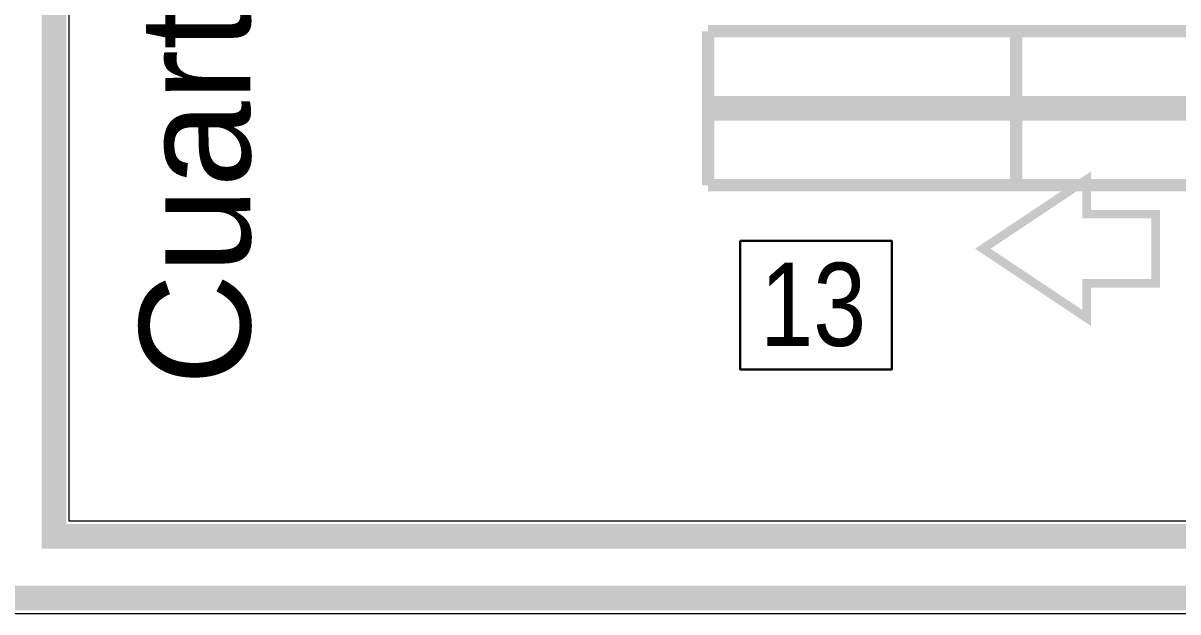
# Model space of a CAD drawing. Header units: millimetres. Extents: x 0 to 99.3, y 0 to 70.2.
# Drawn here: x 20.565 to 22.44, y 29.615 to 30.57 of the extents above; entities that cross this region are included whole.
import ezdxf
from ezdxf.enums import TextEntityAlignment as Align

# ---------------------------------------------------------------- set-up
doc = ezdxf.new("R2010")
doc.units = ezdxf.units.MM
doc.linetypes.add('DOT2', pattern=[0.125, 0, -0.125])
for name, color, linetype, lineweight in [('ARQUITECTÓNICO', 152, 'Continuous', 0), ('INST. VOZ Y DATOS', 40, 'Continuous', 0), ('TEXTOS INST. VOZ Y DATOS', 1, 'Continuous', 0)]:
    doc.layers.add(name, color=color, linetype=linetype, lineweight=lineweight)
doc.styles.add('75', font='ARIALN.TTF', dxfattribs={"height": 0.135})
doc.styles.add('ar', font='arial.ttf')

msp = doc.modelspace()

# ---------------------------------------------------------------- linework, layer by layer
at = {"layer": 'ARQUITECTÓNICO'}
msp.add_lwpolyline([(20.6401, 32.1902), (17.7095, 32.1902), (17.7095, 34.1052), (17.5595, 34.1052), (17.5595, 32.0402), (20.4901, 32.0402), (20.4901, 29.612), (23.525, 29.612), (23.525, 29.612), (23.675, 29.612), (23.675, 29.612), (23.675, 29.762), (20.6401, 29.762), (20.6401, 32.0402), (22.7472, 32.0402), (23.525, 31.2624), (23.525, 30.662), (23.675, 30.662), (23.675, 31.3246), (22.8093, 32.1902), (20.4901, 32.1902)], dxfattribs=at)
at = {"layer": 'ARQUITECTÓNICO', "const_width": 0.04}
msp.add_lwpolyline([(20.4901, 32.1652), (17.6845, 32.1652), (17.6845, 34.0802), (17.5845, 34.0802), (17.5845, 32.0652), (20.5151, 32.0652), (20.5151, 29.637), (23.525, 29.637), (23.65, 29.637), (23.65, 29.737), (20.6151, 29.737), (20.6151, 32.0652), (22.7576, 32.0652), (23.55, 31.2728), (23.55, 30.687), (23.65, 30.687), (23.65, 31.3142), (22.799, 32.1652), (20.4901, 32.1652)], dxfattribs=at)
at = {"layer": 'INST. VOZ Y DATOS', "color": 20, "const_width": 0.02}
for points in [[(23.3094, 30.5569), (21.6774, 30.5569)], [(21.6774, 30.5569), (21.6774, 30.3069)], [(22.1774, 30.5569), (22.1774, 30.3069)], [(23.3094, 30.3069), (21.6774, 30.3069)]]:
    msp.add_lwpolyline(points, dxfattribs=at)
at = {"layer": 'INST. VOZ Y DATOS', "color": 104, "linetype": 'DOT2', "ltscale": 0.5, "const_width": 0.04}
msp.add_lwpolyline([(23.3094, 30.4319), (21.6774, 30.4319)], dxfattribs=at)
at = {"layer": 'TEXTOS INST. VOZ Y DATOS', "const_width": 0.014}
msp.add_lwpolyline([(22.4041, 30.2039), (22.4041, 30.26), (22.2919, 30.26), (22.2919, 30.3162), (22.1235, 30.2039), (22.2919, 30.0916), (22.2919, 30.1478), (22.4041, 30.1478)], close=True, dxfattribs=at)
at = {"layer": 'TEXTOS INST. VOZ Y DATOS', "lineweight": 30}
msp.add_lwpolyline([(21.7296, 30.2168), (21.9756, 30.2168), (21.9756, 30.0078), (21.7296, 30.0078)], close=True, dxfattribs=at)

# ---------------------------------------------------------------- texts
at = {"layer": 'ARQUITECTÓNICO', "style": 'ar'}
msp.add_text('Cuarto de Redes', height=0.18, rotation=90, dxfattribs=at).set_placement((20.8405, 30.9323), align=Align.MIDDLE)
at = {"layer": 'TEXTOS INST. VOZ Y DATOS', "lineweight": 30, "insert": (21.848, 30.1127), "char_height": 0.135, "width": 1.385165, "attachment_point": 5, "style": '75'}
msp.add_mtext('13', dxfattribs=at)

doc.saveas('drawing.dxf')
